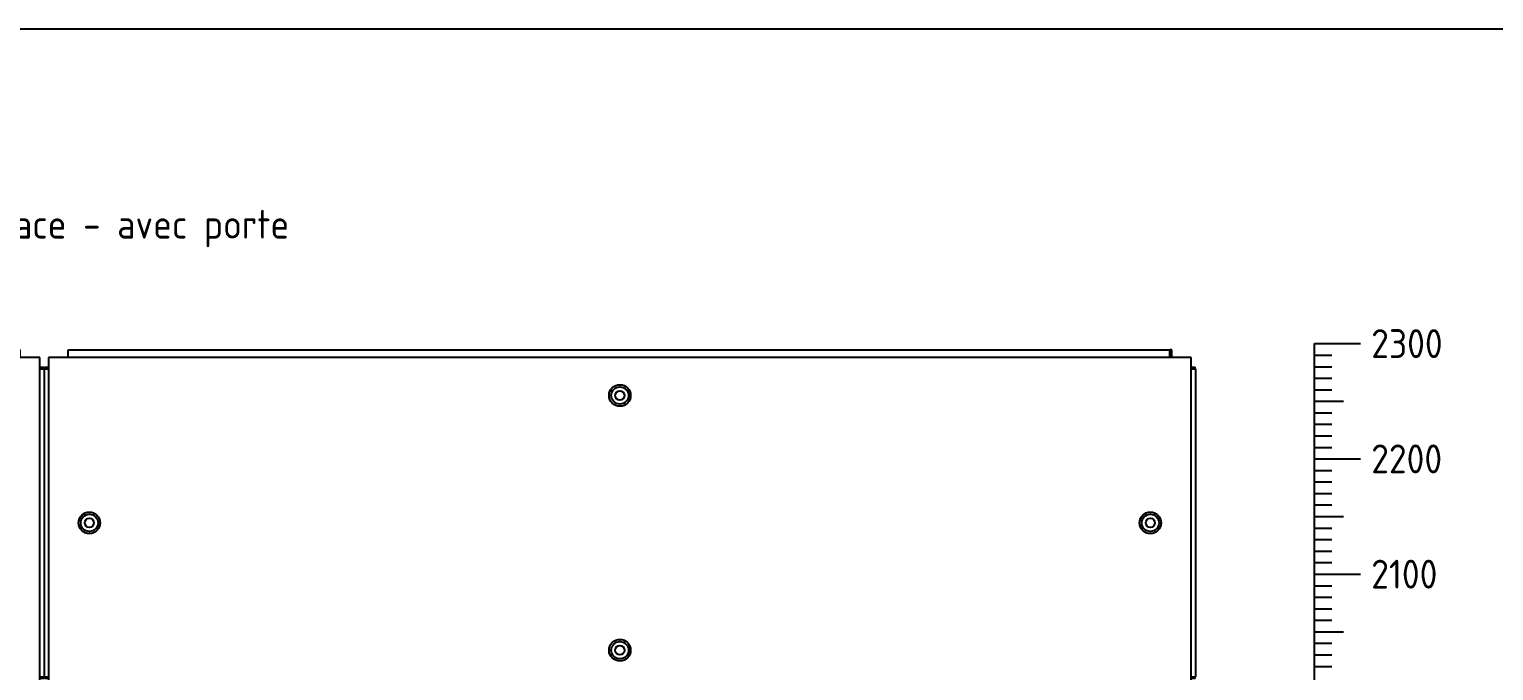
# Model space of a CAD drawing. Header units: millimetres. Extents: x 37984 to 70752, y 14140 to 37584.
# Drawn here: x 39488 to 40759, y 20783 to 21340 of the extents above; entities that cross this region are included whole.
import ezdxf
from ezdxf.enums import TextEntityAlignment as Align

# ---------------------------------------------------------------- set-up
doc = ezdxf.new("R2010")
doc.units = ezdxf.units.MM
doc.set_wipeout_variables(frame=1)
doc.layers.add('! NO PLOT !', color=7, linetype='Continuous', true_color=0xff75dd, plot=False)
doc.layers.add('000-PI-ORMAR', color=2, linetype='Continuous')
doc.styles.add('PI0', font='isocpeur.ttf', dxfattribs={"width": 0.9})

# ---------------------------------------------------------------- blocks, each defined once
blk = doc.blocks.new('skala_2300')
for p, q in [((0, 1400), (0, 2300)), ((0, 2300), (40, 2300)), ((0, 2290), (15, 2290)), ((0, 2280), (15, 2280)), ((0, 2270), (15, 2270)), ((0, 2260), (15, 2260)), ((0, 2250), (25, 2250)), ((0, 2240), (15, 2240)), ((0, 2230), (15, 2230)), ((0, 2220), (15, 2220)), ((0, 2210), (15, 2210)), ((0, 2200), (40, 2200)), ((0, 2190), (15, 2190)), ((0, 2180), (15, 2180)), ((0, 2170), (15, 2170)), ((0, 2160), (15, 2160)), ((0, 2150), (25, 2150)), ((0, 2140), (15, 2140)), ((0, 2130), (15, 2130)), ((0, 2120), (15, 2120)), ((0, 2110), (15, 2110)), ((0, 2100), (40, 2100)), ((0, 2090), (15, 2090)), ((0, 2080), (15, 2080)), ((0, 2070), (15, 2070)), ((0, 2060), (15, 2060)), ((0, 2050), (25, 2050)), ((0, 2040), (15, 2040)), ((0, 2030), (15, 2030)), ((0, 2020), (15, 2020))]:
    blk.add_line(p, q)
at = {"style": 'PI0', "width": 0.9}
for s, p in [('2300', (49.2, 2300)), ('2200', (49.2, 2200)), ('2100', (49.2, 2100))]:
    blk.add_text(s, height=25, dxfattribs=at).set_placement(p, align=Align.MIDDLE_LEFT)
blk = doc.blocks.new('SE_krov_300mm')
at = {"layer": '000-PI-ORMAR'}
for p, q in [((-485, 293.5), (-485, 6.5)), ((507, 293.5), (-485, 293.5)), ((-468, 300), (-444.5, 300)), ((-468, 299.5), (-468, 300)), ((-468, 293.5), (-468, 299.5)), ((-444.5, 300), (488.5, 300)), ((490, 300), (488.5, 300)), ((488.5, 293.5), (488.5, 300)), ((488.5, 299.5), (488.5, 293.5)), ((490, 293.5), (490, 300)), ((507, 6.5), (507, 293.5)), ((-488.75, 283.5), (-485, 283.5)), ((-488.75, 283.5), (-488.75, 16.5)), ((-488.5, 285), (-485, 285)), ((-488.5, 285), (-488.5, 283.5)), ((-486, 283.5), (-486, 285)), ((507, 285), (510.5, 285)), ((507, 283.5), (510.75, 283.5)), ((508, 283.5), (508, 285)), ((510.5, 283.5), (510.5, 285)), ((510.75, 283.5), (510.75, 16.5)), ((-488.75, 16.5), (-485, 16.5)), ((-488.5, 16.5), (-488.5, 15)), ((-485, 15), (-488.5, 15)), ((-486, 16.5), (-486, 15)), ((507, 16.5), (510.75, 16.5)), ((510.5, 15), (507, 15)), ((508, 16.5), (508, 15)), ((510.5, 15), (510.5, 16.5)), ((-485, 6.5), (507, 6.5)), ((-468, 6.5), (-468, 0)), ((-468, 0), (-466.5, 0)), ((-466.5, 0.5), (-466.5, 6.5)), ((-466.5, 6.5), (-466.5, 0)), ((466.5, 0), (-466.5, 0)), ((490, 0), (466.5, 0)), ((490, 6.5), (490, 0.5)), ((490, 0.5), (490, 0))]:
    blk.add_line(p, q, dxfattribs=at)
for centre, radius in [((11, 260.5), 9.36), ((11, 260.5), 7.5), ((11, 260.5), 4), ((-449.5, 150), 9.36), ((-449.5, 150), 9.36), ((-449.5, 150), 7.5), ((-449.5, 150), 4), ((471.5, 150), 9.36), ((471.5, 150), 9.36), ((471.5, 150), 7.5), ((471.5, 150), 4), ((11, 39.5), 9.36), ((11, 39.5), 7.5), ((11, 39.5), 4)]:
    blk.add_circle(centre, radius, dxfattribs=at)

msp = doc.modelspace()

# ---------------------------------------------------------------- linework, layer by layer
at = {"layer": '! NO PLOT !', "ltscale": 0.25}
msp.add_lwpolyline([(37984.324, 21339.576), (37984.324, 18139.576), (41051.871, 18139.576), (41051.871, 20124.741), (42576.324, 20124.741), (42576.324, 21339.576), (37984.324, 21339.576)], dxfattribs=at)

# ---------------------------------------------------------------- block references
msp.add_blockref('skala_2300', (40603.922, 18766.904))

# ---------------------------------------------------------------- texts
at = {"layer": '! NO PLOT !', "style": 'PI0', "width": 0.9}
msp.add_text('Vue de face - avec porte', height=25, dxfattribs=at).set_placement((39530.003, 21166.792), align=Align.MIDDLE)

# ---------------------------------------------------------------- next in the draw order: wipeouts: each hides what was drawn before it
msp.add_wipeout([(38505.42, 21054.904), (39497.42, 21054.904), (39497.42, 20767.904), (38505.42, 20767.904)]).dxf.layer = '000-PI-ORMAR'

# ---------------------------------------------------------------- next in the draw order: block references
msp.add_blockref('SE_krov_300mm', (38990.42, 20761.404))

# ---------------------------------------------------------------- next in the draw order: wipeouts: each hides what was drawn before it
msp.add_wipeout([(39504.92, 21054.904), (40496.92, 21054.904), (40496.92, 20767.904), (39504.92, 20767.904)]).dxf.layer = '000-PI-ORMAR'

# ---------------------------------------------------------------- next in the draw order: block references
msp.add_blockref('SE_krov_300mm', (39989.92, 20761.404))

doc.saveas('drawing.dxf')
